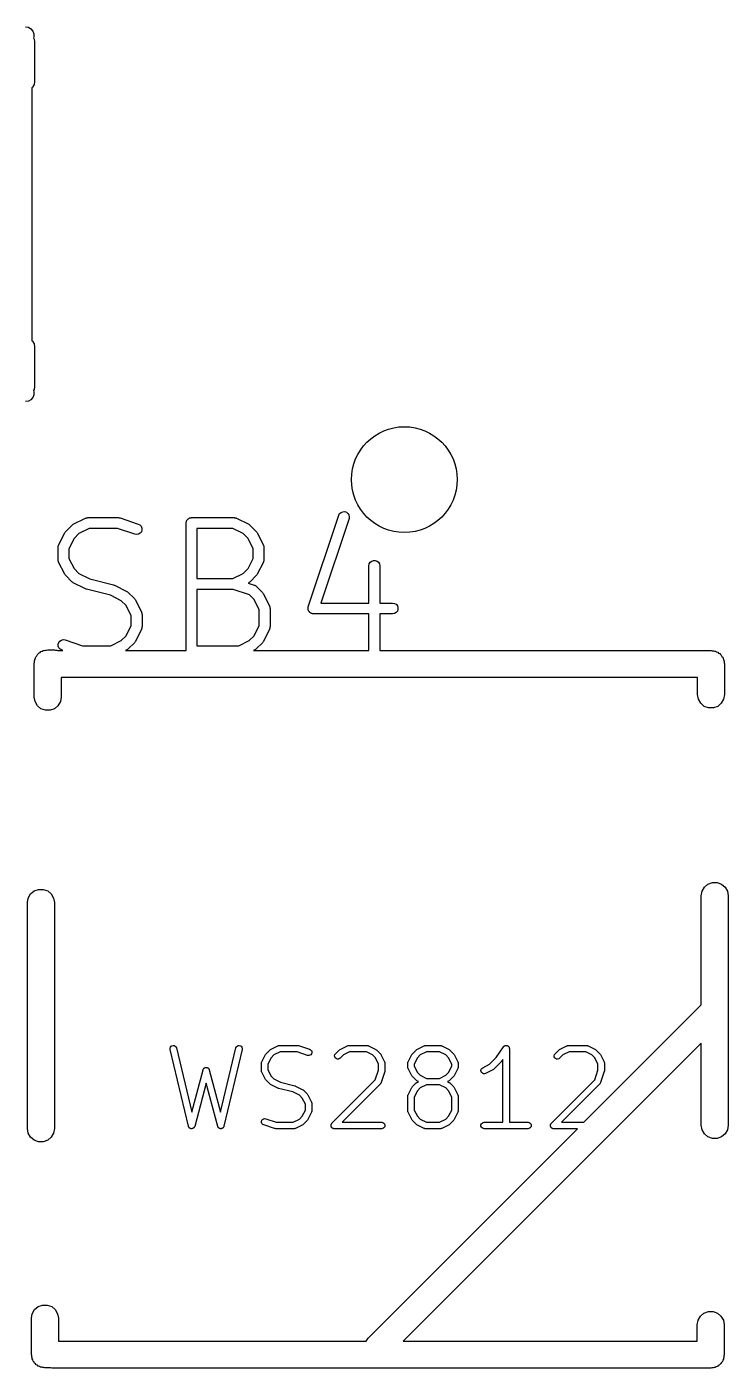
# Model space of a CAD drawing. Extents: x 0 to 102, y -163 to 0.
# Drawn here: x 93.65 to 98.94, y -41.69 to -31.59 of the extents above; entities that cross this region are included whole.
import ezdxf

# ---------------------------------------------------------------- set-up
doc = ezdxf.new("R2010")
doc.units = 0
doc.header["$MEASUREMENT"] = 0
doc.layers.add('BLACK', color=7, linetype='CONTINUOUS')

msp = doc.modelspace()

# ---------------------------------------------------------------- linework, layer by layer
at = {"layer": 'Black'}
for p, q in [((93.6438, -31.5878), (93.6655, -31.5916)), ((93.6655, -31.5916), (93.6846, -31.6026)), ((93.6846, -31.6026), (93.6988, -31.6195)), ((93.6988, -31.6195), (93.7063, -31.6402)), ((93.7063, -31.6623), (93.7031, -31.671)), ((93.7031, -31.671), (93.7085, -31.6803)), ((93.7063, -31.6402), (93.7063, -31.6623)), ((93.7085, -31.6803), (93.7123, -31.7021)), ((93.7123, -31.7021), (93.7123, -32.0018)), ((93.7085, -32.0235), (93.6975, -32.0426)), ((93.7123, -32.0018), (93.7085, -32.0235)), ((93.6975, -32.0426), (93.692, -32.0472)), ((93.692, -32.0472), (93.692, -33.9528)), ((93.692, -33.9528), (93.6975, -33.9574)), ((93.6975, -33.9574), (93.7085, -33.9765)), ((93.7085, -33.9765), (93.7123, -33.9982)), ((93.7123, -33.9982), (93.7123, -34.2979)), ((93.7063, -34.3598), (93.6988, -34.3805)), ((93.7085, -34.3197), (93.7031, -34.329)), ((93.7031, -34.329), (93.7063, -34.3377)), ((93.7063, -34.3377), (93.7063, -34.3598)), ((93.7123, -34.2979), (93.7085, -34.3197)), ((93.6655, -34.4084), (93.6438, -34.4122)), ((93.6846, -34.3974), (93.6655, -34.4084)), ((93.6988, -34.3805), (93.6846, -34.3974)), ((95.7758, -35.9575), (96.0056, -35.268)), ((96.0056, -35.268), (96.0123, -35.2556)), ((96.0123, -35.2556), (96.0229, -35.2462)), ((96.0229, -35.2462), (96.036, -35.2411)), ((96.036, -35.2411), (96.0501, -35.2407)), ((96.0501, -35.2407), (96.0635, -35.2451)), ((96.0635, -35.2451), (96.0746, -35.2539)), ((96.0746, -35.2539), (96.082, -35.2659)), ((96.082, -35.2659), (96.0848, -35.2798)), ((93.9472, -35.39), (93.9931, -35.3441)), ((93.9931, -35.3441), (93.9984, -35.3403)), ((93.9984, -35.3403), (94.0037, -35.3364)), ((94.0037, -35.3364), (94.0956, -35.2905)), ((94.1234, -35.3675), (94.0459, -35.4062)), ((94.0956, -35.2905), (94.0978, -35.2898)), ((94.0978, -35.2898), (94.0999, -35.2886)), ((94.0999, -35.2886), (94.1046, -35.2878)), ((94.1046, -35.2878), (94.1091, -35.2865)), ((94.1091, -35.2865), (94.1115, -35.2866)), ((94.1115, -35.2866), (94.1138, -35.2862)), ((94.1138, -35.2862), (94.3436, -35.2862)), ((94.337, -35.3675), (94.1234, -35.3675)), ((94.4686, -35.4114), (94.337, -35.3675)), ((94.3436, -35.2862), (94.35, -35.2873)), ((94.35, -35.2873), (94.3564, -35.2883)), ((94.3564, -35.2883), (94.4943, -35.3342)), ((94.4943, -35.3342), (94.5067, -35.341)), ((94.5067, -35.341), (94.5161, -35.3515)), ((94.5161, -35.3515), (94.5213, -35.3647)), ((94.5213, -35.3647), (94.5217, -35.3788)), ((94.8545, -35.3268), (94.8551, -35.3233)), ((94.8545, -36.2873), (94.8545, -35.3268)), ((94.8551, -35.3198), (94.8563, -35.3164)), ((94.8551, -35.3233), (94.8551, -35.3198)), ((94.8563, -35.3164), (94.8569, -35.3129)), ((94.8569, -35.3129), (94.8587, -35.3099)), ((94.8587, -35.3099), (94.8599, -35.3065)), ((94.8599, -35.3065), (94.8622, -35.3038)), ((94.8622, -35.3038), (94.864, -35.3007)), ((94.864, -35.3007), (94.8667, -35.2984)), ((94.8667, -35.2984), (94.869, -35.2957)), ((94.869, -35.2957), (94.8721, -35.2939)), ((94.8721, -35.2939), (94.8748, -35.2916)), ((94.8748, -35.2916), (94.8782, -35.2904)), ((94.8782, -35.2904), (94.8812, -35.2886)), ((94.8812, -35.2886), (94.8847, -35.288)), ((94.8847, -35.288), (94.8881, -35.2868)), ((94.8881, -35.2868), (94.8916, -35.2868)), ((94.8916, -35.2868), (94.8951, -35.2862)), ((94.8951, -35.2862), (95.2169, -35.2862)), ((94.9358, -35.3675), (94.9358, -35.7458)), ((95.2073, -35.3675), (94.9358, -35.3675)), ((95.2847, -35.4062), (95.2073, -35.3675)), ((95.2169, -35.2862), (95.2192, -35.2866)), ((95.2192, -35.2866), (95.2215, -35.2865)), ((95.2215, -35.2865), (95.2261, -35.2878)), ((95.2261, -35.2878), (95.2308, -35.2886)), ((95.2308, -35.2886), (95.2328, -35.2898)), ((95.2328, -35.2898), (95.235, -35.2905)), ((95.235, -35.2905), (95.327, -35.3364)), ((95.327, -35.3364), (95.3322, -35.3403)), ((95.3322, -35.3403), (95.3375, -35.3441)), ((95.3375, -35.3441), (95.3835, -35.39)), ((96.0827, -35.2937), (95.8708, -35.9297)), ((96.0848, -35.2798), (96.0827, -35.2937)), ((93.8936, -35.4925), (93.9395, -35.4006)), ((93.9395, -35.4006), (93.9434, -35.3954)), ((93.9434, -35.3954), (93.9472, -35.39)), ((94.0093, -35.4428), (93.9706, -35.5203)), ((94.0459, -35.4062), (94.0093, -35.4428)), ((94.4826, -35.4134), (94.4686, -35.4114)), ((94.4964, -35.4106), (94.4826, -35.4134)), ((94.5084, -35.4032), (94.4964, -35.4106)), ((94.5172, -35.3922), (94.5084, -35.4032)), ((94.5217, -35.3788), (94.5172, -35.3922)), ((95.3214, -35.4428), (95.2847, -35.4062)), ((95.3601, -35.5203), (95.3214, -35.4428)), ((95.3835, -35.39), (95.3872, -35.3954)), ((95.3872, -35.3954), (95.3911, -35.4006)), ((95.3911, -35.4006), (95.4371, -35.4925)), ((93.8893, -35.5107), (93.8897, -35.5084)), ((93.8893, -35.6026), (93.8893, -35.5107)), ((93.8896, -35.506), (93.8909, -35.5015)), ((93.8897, -35.5084), (93.8896, -35.506)), ((93.8909, -35.5015), (93.8917, -35.4968)), ((93.8917, -35.4968), (93.8929, -35.4948)), ((93.8929, -35.4948), (93.8936, -35.4925)), ((93.9706, -35.5203), (93.9706, -35.593)), ((95.3601, -35.593), (95.3601, -35.5203)), ((95.4371, -35.4925), (95.4377, -35.4948)), ((95.4377, -35.4948), (95.4389, -35.4968)), ((95.4389, -35.4968), (95.4397, -35.5015)), ((95.4397, -35.5015), (95.4411, -35.506)), ((95.4411, -35.506), (95.4409, -35.5084)), ((95.4409, -35.5084), (95.4414, -35.5107)), ((95.4414, -35.5107), (95.4414, -35.6026)), ((93.8897, -35.6049), (93.8893, -35.6026)), ((93.8896, -35.6073), (93.8897, -35.6049)), ((93.8909, -35.6118), (93.8896, -35.6073)), ((93.8917, -35.6165), (93.8909, -35.6118)), ((93.8929, -35.6185), (93.8917, -35.6165)), ((93.8936, -35.6208), (93.8929, -35.6185)), ((93.9395, -35.7127), (93.8936, -35.6208)), ((93.9706, -35.593), (94.0093, -35.6705)), ((94.0093, -35.6705), (94.0459, -35.7071)), ((95.2847, -35.7071), (95.3214, -35.6705)), ((95.3214, -35.6705), (95.3601, -35.593)), ((95.4371, -35.6208), (95.3911, -35.7127)), ((95.4377, -35.6185), (95.4371, -35.6208)), ((95.4389, -35.6165), (95.4377, -35.6185)), ((95.4397, -35.6118), (95.4389, -35.6165)), ((95.4411, -35.6073), (95.4397, -35.6118)), ((95.4414, -35.6026), (95.4409, -35.6049)), ((95.4409, -35.6049), (95.4411, -35.6073)), ((96.2334, -35.6486), (96.2358, -35.6347)), ((96.2334, -35.9297), (96.2334, -35.6486)), ((96.2358, -35.6347), (96.2429, -35.6224)), ((96.2429, -35.6224), (96.2537, -35.6134)), ((96.2537, -35.6134), (96.2669, -35.6085)), ((96.2669, -35.6085), (96.281, -35.6085)), ((96.281, -35.6085), (96.2943, -35.6134)), ((96.2943, -35.6134), (96.3051, -35.6224)), ((96.3051, -35.6224), (96.3122, -35.6347)), ((96.3122, -35.6347), (96.3146, -35.6486)), ((96.3146, -35.6486), (96.3146, -35.9297)), ((93.9434, -35.7179), (93.9395, -35.7127)), ((93.9472, -35.7233), (93.9434, -35.7179)), ((93.9931, -35.7692), (93.9472, -35.7233)), ((93.9984, -35.773), (93.9931, -35.7692)), ((94.0037, -35.7768), (93.9984, -35.773)), ((94.0956, -35.8228), (94.0037, -35.7768)), ((94.0459, -35.7071), (94.128, -35.7481)), ((94.128, -35.7481), (94.3075, -35.793)), ((94.9358, -35.7458), (95.2073, -35.7458)), ((95.2073, -35.7458), (95.2847, -35.7071)), ((95.327, -35.7768), (95.3228, -35.7789)), ((95.3228, -35.7789), (95.3676, -35.7939)), ((95.3322, -35.773), (95.327, -35.7768)), ((95.3375, -35.7692), (95.3322, -35.773)), ((95.3835, -35.7233), (95.3375, -35.7692)), ((95.3872, -35.7179), (95.3835, -35.7233)), ((95.3911, -35.7127), (95.3872, -35.7179)), ((94.0999, -35.8241), (94.0956, -35.8228)), ((94.1039, -35.8259), (94.0999, -35.8241)), ((94.2834, -35.8708), (94.1039, -35.8259)), ((94.3655, -35.9118), (94.2834, -35.8708)), ((94.3075, -35.793), (94.3115, -35.7948)), ((94.3115, -35.7948), (94.3158, -35.7961)), ((94.3158, -35.7961), (94.4077, -35.842)), ((94.4077, -35.842), (94.413, -35.8459)), ((94.413, -35.8459), (94.4183, -35.8496)), ((94.4183, -35.8496), (94.4643, -35.8956)), ((94.9358, -35.8271), (94.9358, -36.2514)), ((95.2103, -35.8271), (94.9358, -35.8271)), ((95.3328, -35.8679), (95.2103, -35.8271)), ((95.3673, -35.9025), (95.3328, -35.8679)), ((95.3676, -35.7939), (95.3697, -35.795)), ((95.3697, -35.795), (95.3719, -35.7956)), ((95.3719, -35.7956), (95.3758, -35.7983)), ((95.3758, -35.7983), (95.38, -35.8006)), ((95.38, -35.8006), (95.3816, -35.8023)), ((95.3816, -35.8023), (95.3835, -35.8037)), ((95.3835, -35.8037), (95.4295, -35.8496)), ((95.4295, -35.8496), (95.4332, -35.855)), ((95.4332, -35.855), (95.4371, -35.8602)), ((95.4371, -35.8602), (95.483, -35.9521)), ((94.4021, -35.9484), (94.3655, -35.9118)), ((94.4408, -36.0259), (94.4021, -35.9484)), ((94.4643, -35.8956), (94.468, -35.9009)), ((94.468, -35.9009), (94.4719, -35.9062)), ((94.4719, -35.9062), (94.5178, -35.9981)), ((95.406, -35.9799), (95.3673, -35.9025)), ((95.406, -36.0986), (95.406, -35.9799)), ((95.483, -35.9521), (95.4837, -35.9544)), ((95.4837, -35.9544), (95.4849, -35.9564)), ((95.4849, -35.9564), (95.4857, -35.9611)), ((95.4857, -35.9611), (95.487, -35.9657)), ((95.487, -35.9657), (95.4869, -35.968)), ((95.4869, -35.968), (95.4873, -35.9703)), ((95.4873, -35.9703), (95.4873, -36.1082)), ((95.7737, -35.9714), (95.7743, -35.9674)), ((95.7743, -35.9744), (95.7737, -35.9714)), ((95.7743, -35.9632), (95.7754, -35.9604)), ((95.7743, -35.9674), (95.7743, -35.9632)), ((95.7743, -35.9774), (95.7743, -35.9744)), ((95.7758, -35.9812), (95.7743, -35.9774)), ((95.7754, -35.9604), (95.7758, -35.9575)), ((95.7766, -35.9852), (95.7758, -35.9812)), ((95.8708, -35.9297), (96.2334, -35.9297)), ((96.3146, -35.9297), (96.4119, -35.9297)), ((96.4119, -35.9297), (96.4258, -35.9321)), ((96.4258, -35.9321), (96.438, -35.9392)), ((96.438, -35.9392), (96.4471, -35.95)), ((96.4471, -35.95), (96.4519, -35.9632)), ((96.4519, -35.9774), (96.4471, -35.9906)), ((96.4519, -35.9632), (96.4519, -35.9774)), ((94.4408, -36.0986), (94.4408, -36.0259)), ((94.5178, -35.9981), (94.5185, -36.0003)), ((94.5185, -36.0003), (94.5197, -36.0024)), ((94.5197, -36.0024), (94.5205, -36.0071)), ((94.5205, -36.0071), (94.5219, -36.0116)), ((94.5219, -36.0116), (94.5217, -36.014)), ((94.5217, -36.014), (94.5221, -36.0163)), ((94.5221, -36.0163), (94.5221, -36.1082)), ((95.7781, -35.9878), (95.7766, -35.9852)), ((95.7792, -35.9906), (95.7781, -35.9878)), ((95.7818, -35.9938), (95.7792, -35.9906)), ((95.784, -35.9973), (95.7818, -35.9938)), ((95.7863, -35.9991), (95.784, -35.9973)), ((95.7882, -36.0014), (95.7863, -35.9991)), ((95.7918, -36.0035), (95.7882, -36.0014)), ((95.795, -36.006), (95.7918, -36.0035)), ((95.7979, -36.007), (95.795, -36.006)), ((95.8005, -36.0085), (95.7979, -36.007)), ((95.8045, -36.0092), (95.8005, -36.0085)), ((95.8084, -36.0105), (95.8045, -36.0092)), ((95.8114, -36.0104), (95.8084, -36.0105)), ((95.8144, -36.0109), (95.8114, -36.0104)), ((96.2334, -36.0109), (95.8144, -36.0109)), ((96.2334, -36.2873), (96.2334, -36.0109)), ((96.4119, -36.0109), (96.3146, -36.0109)), ((96.3146, -36.0109), (96.3146, -36.2873)), ((96.4258, -36.0085), (96.4119, -36.0109)), ((96.438, -36.0014), (96.4258, -36.0085)), ((96.4471, -35.9906), (96.438, -36.0014)), ((94.3655, -36.2127), (94.4021, -36.176)), ((94.4021, -36.176), (94.4408, -36.0986)), ((94.5178, -36.1264), (94.4719, -36.2183)), ((94.5185, -36.1241), (94.5178, -36.1264)), ((94.5197, -36.1221), (94.5185, -36.1241)), ((94.5205, -36.1174), (94.5197, -36.1221)), ((94.5219, -36.1128), (94.5205, -36.1174)), ((94.5221, -36.1082), (94.5217, -36.1105)), ((94.5217, -36.1105), (94.5219, -36.1128)), ((95.3307, -36.2127), (95.3673, -36.176)), ((95.3673, -36.176), (95.406, -36.0986)), ((95.483, -36.1264), (95.4371, -36.2183)), ((95.4837, -36.1241), (95.483, -36.1264)), ((95.4849, -36.1221), (95.4837, -36.1241)), ((95.4857, -36.1174), (95.4849, -36.1221)), ((95.487, -36.1128), (95.4857, -36.1174)), ((95.4873, -36.1082), (95.4869, -36.1105)), ((95.4869, -36.1105), (95.487, -36.1128)), ((93.7848, -36.2868), (93.7932, -36.2837)), ((93.7932, -36.2837), (93.802, -36.2837)), ((93.802, -36.2837), (93.8108, -36.2822)), ((93.8108, -36.2822), (93.8616, -36.2822)), ((93.8616, -36.2822), (93.8704, -36.2837)), ((93.8704, -36.2837), (93.8792, -36.2837)), ((93.8792, -36.2837), (93.8876, -36.2868)), ((93.8897, -36.2401), (93.8942, -36.2267)), ((93.8901, -36.2542), (93.8897, -36.2401)), ((93.8953, -36.2674), (93.8901, -36.2542)), ((93.8942, -36.2267), (93.903, -36.2157)), ((93.9047, -36.2779), (93.8953, -36.2674)), ((93.903, -36.2157), (93.915, -36.2083)), ((93.9171, -36.2846), (93.9047, -36.2779)), ((93.915, -36.2083), (93.9288, -36.2055)), ((93.9288, -36.2055), (93.9428, -36.2075)), ((93.9428, -36.2075), (94.0744, -36.2514)), ((94.0744, -36.2514), (94.288, -36.2514)), ((94.288, -36.2514), (94.3655, -36.2127)), ((94.4077, -36.2824), (94.398, -36.2873)), ((94.413, -36.2785), (94.4077, -36.2824)), ((94.4183, -36.2748), (94.413, -36.2785)), ((94.4643, -36.2289), (94.4183, -36.2748)), ((94.468, -36.2235), (94.4643, -36.2289)), ((94.4719, -36.2183), (94.468, -36.2235)), ((94.9358, -36.2514), (95.2532, -36.2514)), ((95.2532, -36.2514), (95.3307, -36.2127)), ((95.3729, -36.2824), (95.3632, -36.2873)), ((95.3782, -36.2785), (95.3729, -36.2824)), ((95.3835, -36.2748), (95.3782, -36.2785)), ((95.4295, -36.2289), (95.3835, -36.2748)), ((95.4332, -36.2235), (95.4295, -36.2289)), ((95.4371, -36.2183), (95.4332, -36.2235)), ((93.7092, -36.3838), (93.7107, -36.375)), ((93.7092, -36.6378), (93.7092, -36.3838)), ((93.7107, -36.3662), (93.7138, -36.3578)), ((93.7107, -36.375), (93.7107, -36.3662)), ((93.7138, -36.3578), (93.7153, -36.349)), ((93.7153, -36.349), (93.7198, -36.3413)), ((93.7198, -36.3413), (93.7228, -36.333)), ((93.7228, -36.333), (93.7285, -36.3262)), ((93.7285, -36.3262), (93.733, -36.3185)), ((93.733, -36.3185), (93.7398, -36.3128)), ((93.7398, -36.3128), (93.7455, -36.306)), ((93.7455, -36.306), (93.7532, -36.3015)), ((93.7532, -36.3015), (93.76, -36.2958)), ((93.76, -36.2958), (93.7684, -36.2928)), ((93.7684, -36.2928), (93.7761, -36.2883)), ((93.7761, -36.2883), (93.7848, -36.2868)), ((93.8876, -36.2868), (93.8904, -36.2873)), ((93.8904, -36.2873), (93.925, -36.2873)), ((93.925, -36.2873), (93.9171, -36.2846)), ((94.398, -36.2873), (94.8545, -36.2873)), ((95.3632, -36.2873), (96.2334, -36.2873)), ((96.3146, -36.2873), (98.8121, -36.2873)), ((98.8121, -36.2873), (98.8208, -36.2888)), ((98.8208, -36.2888), (98.8297, -36.2888)), ((98.8297, -36.2888), (98.8381, -36.2919)), ((98.8381, -36.2919), (98.8468, -36.2934)), ((98.8468, -36.2934), (98.8545, -36.2978)), ((98.8545, -36.2978), (98.8629, -36.3009)), ((98.8629, -36.3009), (98.8697, -36.3066)), ((98.8697, -36.3066), (98.8774, -36.311)), ((98.8774, -36.311), (98.8831, -36.3179)), ((98.8831, -36.3179), (98.8899, -36.3236)), ((98.8899, -36.3236), (98.8943, -36.3313)), ((98.8943, -36.3313), (98.9, -36.3381)), ((98.9, -36.3381), (98.9031, -36.3464)), ((98.9031, -36.3464), (98.9075, -36.3541)), ((98.9075, -36.3541), (98.9091, -36.3629)), ((98.9091, -36.3629), (98.9121, -36.3712)), ((98.9121, -36.3712), (98.9121, -36.3801)), ((98.9121, -36.3801), (98.9137, -36.3889)), ((98.9137, -36.3889), (98.9137, -36.62)), ((98.7105, -36.4905), (93.9124, -36.4905)), ((93.9124, -36.4905), (93.9124, -36.6378)), ((98.7105, -36.62), (98.7105, -36.4905)), ((93.7153, -36.6725), (93.7092, -36.6378)), ((93.733, -36.7031), (93.7153, -36.6725)), ((93.9063, -36.6725), (93.8886, -36.7031)), ((93.9124, -36.6378), (93.9063, -36.6725)), ((98.7166, -36.6548), (98.7105, -36.62)), ((98.7342, -36.6853), (98.7166, -36.6548)), ((98.7613, -36.708), (98.7342, -36.6853)), ((98.8899, -36.6853), (98.8629, -36.708)), ((98.9075, -36.6548), (98.8899, -36.6853)), ((98.9137, -36.62), (98.9075, -36.6548)), ((93.76, -36.7258), (93.733, -36.7031)), ((93.7932, -36.7379), (93.76, -36.7258)), ((93.8284, -36.7379), (93.7932, -36.7379)), ((93.8616, -36.7258), (93.8284, -36.7379)), ((93.8886, -36.7031), (93.8616, -36.7258)), ((98.7944, -36.7201), (98.7613, -36.708)), ((98.8297, -36.7201), (98.7944, -36.7201)), ((98.8629, -36.708), (98.8297, -36.7201)), ((93.6822, -38.1219), (93.7092, -38.0992)), ((93.7092, -38.0992), (93.7424, -38.0871)), ((93.7424, -38.0871), (93.7776, -38.0871)), ((93.7776, -38.0871), (93.8108, -38.0992)), ((93.8108, -38.0992), (93.8378, -38.1219)), ((98.7384, -38.1364), (98.7445, -38.1017)), ((98.7445, -38.1017), (98.7622, -38.0711)), ((98.7622, -38.0711), (98.7892, -38.0484)), ((98.7892, -38.0484), (98.8224, -38.0363)), ((98.8224, -38.0363), (98.8576, -38.0363)), ((98.8576, -38.0363), (98.8908, -38.0484)), ((98.8908, -38.0484), (98.9178, -38.0711)), ((98.9178, -38.0711), (98.9355, -38.1017)), ((98.9355, -38.1017), (98.9416, -38.1364)), ((93.6584, -38.1872), (93.6645, -38.1525)), ((93.6584, -39.889), (93.6584, -38.1872)), ((93.6645, -38.1525), (93.6822, -38.1219)), ((93.8378, -38.1219), (93.8555, -38.1525)), ((93.8555, -38.1525), (93.8616, -38.1872)), ((93.8616, -38.1872), (93.8616, -39.889)), ((98.7384, -38.9579), (98.7384, -38.1364)), ((98.9416, -38.1364), (98.9416, -39)), ((97.8543, -39.842), (98.7384, -38.9579)), ((98.9416, -39), (98.9416, -39.8636)), ((94.7335, -39.2845), (94.7359, -39.2764)), ((94.734, -39.293), (94.7335, -39.2845)), ((94.8719, -39.8721), (94.734, -39.293)), ((94.7359, -39.2764), (94.741, -39.2696)), ((94.741, -39.2696), (94.748, -39.2649)), ((94.748, -39.2649), (94.7563, -39.263)), ((94.7563, -39.263), (94.7647, -39.2639)), ((94.7647, -39.2639), (94.7723, -39.2677)), ((94.7723, -39.2677), (94.7781, -39.2739)), ((94.7781, -39.2739), (94.7815, -39.2817)), ((94.7815, -39.2817), (94.897, -39.7668)), ((95.1149, -39.7668), (95.2304, -39.2817)), ((95.2778, -39.293), (95.14, -39.8721)), ((95.2304, -39.2817), (95.2338, -39.2739)), ((95.2338, -39.2739), (95.2396, -39.2677)), ((95.2396, -39.2677), (95.2472, -39.2639)), ((95.2472, -39.2639), (95.2556, -39.263)), ((95.2556, -39.263), (95.2638, -39.2649)), ((95.2638, -39.2649), (95.2709, -39.2696)), ((95.2709, -39.2696), (95.2759, -39.2764)), ((95.2759, -39.2764), (95.2783, -39.2845)), ((95.2783, -39.2845), (95.2778, -39.293)), ((95.4575, -39.3252), (95.4851, -39.2976)), ((95.4851, -39.2976), (95.4883, -39.2954)), ((95.4883, -39.2954), (95.4914, -39.2931)), ((95.4914, -39.2931), (95.5466, -39.2655)), ((95.5632, -39.3117), (95.5168, -39.3349)), ((95.5466, -39.2655), (95.5479, -39.2651)), ((95.5479, -39.2651), (95.5491, -39.2644)), ((95.5491, -39.2644), (95.5519, -39.2639)), ((95.5519, -39.2639), (95.5547, -39.2631)), ((95.5547, -39.2631), (95.5561, -39.2632)), ((95.5561, -39.2632), (95.5575, -39.2629)), ((95.5575, -39.2629), (95.6954, -39.2629)), ((95.6914, -39.3117), (95.5632, -39.3117)), ((95.7704, -39.338), (95.6914, -39.3117)), ((95.6954, -39.2629), (95.6992, -39.2636)), ((95.6992, -39.2636), (95.7031, -39.2642)), ((95.7031, -39.2642), (95.7858, -39.2917)), ((95.7858, -39.2917), (95.7932, -39.2958)), ((95.7932, -39.2958), (95.7989, -39.3021)), ((95.7989, -39.3021), (95.802, -39.31)), ((95.802, -39.31), (95.8022, -39.3185)), ((95.9815, -39.3252), (96.009, -39.2976)), ((96.009, -39.2976), (96.0122, -39.2954)), ((96.0122, -39.2954), (96.0154, -39.2931)), ((96.0154, -39.2931), (96.0705, -39.2655)), ((96.0872, -39.3117), (96.0407, -39.3349)), ((96.0705, -39.2655), (96.0719, -39.2651)), ((96.0719, -39.2651), (96.0731, -39.2644)), ((96.0731, -39.2644), (96.0759, -39.2639)), ((96.0759, -39.2639), (96.0786, -39.2631)), ((96.0786, -39.2631), (96.08, -39.2632)), ((96.08, -39.2632), (96.0814, -39.2629)), ((96.0814, -39.2629), (96.2193, -39.2629)), ((96.2136, -39.3117), (96.0872, -39.3117)), ((96.26, -39.3349), (96.2136, -39.3117)), ((96.2193, -39.2629), (96.2207, -39.2632)), ((96.2207, -39.2632), (96.2221, -39.2631)), ((96.2221, -39.2631), (96.2248, -39.2639)), ((96.2248, -39.2639), (96.2277, -39.2644)), ((96.2277, -39.2644), (96.2289, -39.2651)), ((96.2289, -39.2651), (96.2302, -39.2655)), ((96.2302, -39.2655), (96.2854, -39.2931)), ((96.2854, -39.2931), (96.2885, -39.2954)), ((96.2885, -39.2954), (96.2917, -39.2976)), ((96.2917, -39.2976), (96.3193, -39.3252)), ((98.7384, -39.2453), (96.4919, -41.4917)), ((96.5606, -39.3252), (96.5882, -39.2976)), ((96.5882, -39.2976), (96.5913, -39.2954)), ((96.5913, -39.2954), (96.5945, -39.2931)), ((96.5945, -39.2931), (96.6496, -39.2655)), ((96.6663, -39.3117), (96.6198, -39.3349)), ((96.6496, -39.2655), (96.651, -39.2651)), ((96.651, -39.2651), (96.6522, -39.2644)), ((96.6522, -39.2644), (96.655, -39.2639)), ((96.655, -39.2639), (96.6578, -39.2631)), ((96.6578, -39.2631), (96.6592, -39.2632)), ((96.6592, -39.2632), (96.6606, -39.2629)), ((96.6606, -39.2629), (96.7709, -39.2629)), ((96.7651, -39.3117), (96.6663, -39.3117)), ((96.8116, -39.3349), (96.7651, -39.3117)), ((96.7709, -39.2629), (96.7722, -39.2632)), ((96.7722, -39.2632), (96.7736, -39.2631)), ((96.7736, -39.2631), (96.7764, -39.2639)), ((96.7764, -39.2639), (96.7792, -39.2644)), ((96.7792, -39.2644), (96.7804, -39.2651)), ((96.7804, -39.2651), (96.7818, -39.2655)), ((96.7818, -39.2655), (96.8369, -39.2931)), ((96.8369, -39.2931), (96.8401, -39.2954)), ((96.8401, -39.2954), (96.8433, -39.2976)), ((96.8433, -39.2976), (96.8708, -39.3252)), ((97.1931, -39.3545), (97.247, -39.2738)), ((97.247, -39.2738), (97.2479, -39.2728)), ((97.2479, -39.2728), (97.2486, -39.2716)), ((97.2486, -39.2716), (97.2508, -39.2698)), ((97.2508, -39.2698), (97.2528, -39.2677)), ((97.2528, -39.2677), (97.254, -39.2671)), ((97.254, -39.2671), (97.2551, -39.2662)), ((97.2551, -39.2662), (97.2578, -39.2652)), ((97.2578, -39.2652), (97.2604, -39.2639)), ((97.2604, -39.2639), (97.2617, -39.2638)), ((97.2617, -39.2638), (97.263, -39.2633)), ((97.263, -39.2633), (97.2659, -39.2633)), ((97.2659, -39.2633), (97.2688, -39.263)), ((97.2688, -39.263), (97.2701, -39.2633)), ((97.2701, -39.2633), (97.2715, -39.2633)), ((97.2715, -39.2633), (97.2742, -39.2643)), ((97.2742, -39.2643), (97.277, -39.265)), ((97.277, -39.265), (97.2782, -39.2657)), ((97.2782, -39.2657), (97.2794, -39.2662)), ((97.2794, -39.2662), (97.2817, -39.2681)), ((97.2817, -39.2681), (97.2841, -39.2697)), ((97.2841, -39.2697), (97.2849, -39.2708)), ((97.2849, -39.2708), (97.2859, -39.2716)), ((97.2859, -39.2716), (97.2874, -39.2742)), ((97.2874, -39.2742), (97.2891, -39.2765)), ((97.2891, -39.2765), (97.2895, -39.2778)), ((97.2895, -39.2778), (97.2902, -39.279)), ((97.2902, -39.279), (97.2907, -39.2818)), ((97.2907, -39.2818), (97.2915, -39.2846)), ((97.2915, -39.2846), (97.2914, -39.286)), ((97.2914, -39.286), (97.2916, -39.2873)), ((97.2916, -39.2873), (97.2916, -39.842)), ((97.6361, -39.3252), (97.6637, -39.2976)), ((97.6637, -39.2976), (97.6669, -39.2954)), ((97.6669, -39.2954), (97.67, -39.2931)), ((97.67, -39.2931), (97.7252, -39.2655)), ((97.7418, -39.3117), (97.6954, -39.3349)), ((97.7252, -39.2655), (97.7265, -39.2651)), ((97.7265, -39.2651), (97.7277, -39.2644)), ((97.7277, -39.2644), (97.7305, -39.2639)), ((97.7305, -39.2639), (97.7333, -39.2631)), ((97.7333, -39.2631), (97.7347, -39.2632)), ((97.7347, -39.2632), (97.7361, -39.2629)), ((97.7361, -39.2629), (97.8739, -39.2629)), ((97.8682, -39.3117), (97.7418, -39.3117)), ((97.9147, -39.3349), (97.8682, -39.3117)), ((97.8739, -39.2629), (97.8753, -39.2632)), ((97.8753, -39.2632), (97.8767, -39.2631)), ((97.8767, -39.2631), (97.8795, -39.2639)), ((97.8795, -39.2639), (97.8823, -39.2644)), ((97.8823, -39.2644), (97.8835, -39.2651)), ((97.8835, -39.2651), (97.8849, -39.2655)), ((97.8849, -39.2655), (97.94, -39.2931)), ((97.94, -39.2931), (97.9431, -39.2954)), ((97.9431, -39.2954), (97.9463, -39.2976)), ((97.9463, -39.2976), (97.9739, -39.3252)), ((98.7384, -39.8636), (98.7384, -39.2453)), ((95.4228, -39.3976), (95.423, -39.3962)), ((95.4228, -39.4528), (95.4228, -39.3976)), ((95.4229, -39.3948), (95.4238, -39.3921)), ((95.423, -39.3962), (95.4229, -39.3948)), ((95.4238, -39.3921), (95.4242, -39.3893)), ((95.4242, -39.3893), (95.4249, -39.3881)), ((95.4249, -39.3881), (95.4253, -39.3867)), ((95.4253, -39.3867), (95.4529, -39.3316)), ((95.4529, -39.3316), (95.4553, -39.3284)), ((95.4553, -39.3284), (95.4575, -39.3252)), ((95.4948, -39.3569), (95.4715, -39.4034)), ((95.4715, -39.4034), (95.4715, -39.447)), ((95.5168, -39.3349), (95.4948, -39.3569)), ((95.7788, -39.3393), (95.7704, -39.338)), ((95.787, -39.3376), (95.7788, -39.3393)), ((95.7943, -39.3331), (95.787, -39.3376)), ((95.7995, -39.3265), (95.7943, -39.3331)), ((95.8022, -39.3185), (95.7995, -39.3265)), ((95.9744, -39.3403), (95.9766, -39.3322)), ((95.9751, -39.3488), (95.9744, -39.3403)), ((95.9787, -39.3564), (95.9751, -39.3488)), ((95.9766, -39.3322), (95.9815, -39.3252)), ((95.9847, -39.3624), (95.9787, -39.3564)), ((95.9924, -39.366), (95.9847, -39.3624)), ((96.0008, -39.3667), (95.9924, -39.366)), ((96.009, -39.3646), (96.0008, -39.3667)), ((96.0159, -39.3597), (96.009, -39.3646)), ((96.0407, -39.3349), (96.0159, -39.3597)), ((96.282, -39.3569), (96.26, -39.3349)), ((96.3052, -39.4034), (96.282, -39.3569)), ((96.3052, -39.4488), (96.3052, -39.4034)), ((96.3193, -39.3252), (96.3215, -39.3284)), ((96.3215, -39.3284), (96.3239, -39.3316)), ((96.3239, -39.3316), (96.3514, -39.3867)), ((96.3514, -39.3867), (96.3518, -39.3881)), ((96.3518, -39.3881), (96.3525, -39.3893)), ((96.3525, -39.3893), (96.353, -39.3921)), ((96.353, -39.3921), (96.3539, -39.3948)), ((96.3539, -39.3948), (96.3538, -39.3962)), ((96.3538, -39.3962), (96.354, -39.3976)), ((96.354, -39.3976), (96.354, -39.4528)), ((96.5259, -39.3976), (96.5261, -39.3962)), ((96.5259, -39.4252), (96.5259, -39.3976)), ((96.526, -39.3948), (96.5268, -39.3921)), ((96.5261, -39.3962), (96.526, -39.3948)), ((96.5268, -39.3921), (96.5273, -39.3893)), ((96.5273, -39.3893), (96.528, -39.3881)), ((96.528, -39.3881), (96.5284, -39.3867)), ((96.5284, -39.3867), (96.556, -39.3316)), ((96.556, -39.3316), (96.5583, -39.3284)), ((96.5583, -39.3284), (96.5606, -39.3252)), ((96.5979, -39.3569), (96.5746, -39.4034)), ((96.5746, -39.4034), (96.5746, -39.4194)), ((96.6198, -39.3349), (96.5979, -39.3569)), ((96.8336, -39.3569), (96.8116, -39.3349)), ((96.8568, -39.4034), (96.8336, -39.3569)), ((96.8568, -39.4194), (96.8568, -39.4034)), ((96.8708, -39.3252), (96.8731, -39.3284)), ((96.8731, -39.3284), (96.8754, -39.3316)), ((96.8754, -39.3316), (96.903, -39.3867)), ((96.903, -39.3867), (96.9034, -39.3881)), ((96.9034, -39.3881), (96.9041, -39.3893)), ((96.9041, -39.3893), (96.9046, -39.3921)), ((96.9046, -39.3921), (96.9054, -39.3948)), ((96.9054, -39.3948), (96.9053, -39.3962)), ((96.9053, -39.3962), (96.9056, -39.3976)), ((96.9056, -39.3976), (96.9056, -39.4252)), ((97.0909, -39.431), (97.1425, -39.4051)), ((97.1425, -39.4051), (97.1931, -39.3545)), ((97.2293, -39.3873), (97.1742, -39.4424)), ((97.2307, -39.3853), (97.2293, -39.3873)), ((97.2324, -39.3836), (97.2307, -39.3853)), ((97.2429, -39.3678), (97.2324, -39.3836)), ((97.2429, -39.842), (97.2429, -39.3678)), ((97.629, -39.3403), (97.6312, -39.3322)), ((97.6298, -39.3488), (97.629, -39.3403)), ((97.6334, -39.3564), (97.6298, -39.3488)), ((97.6312, -39.3322), (97.6361, -39.3252)), ((97.6393, -39.3624), (97.6334, -39.3564)), ((97.647, -39.366), (97.6393, -39.3624)), ((97.6555, -39.3667), (97.647, -39.366)), ((97.6636, -39.3646), (97.6555, -39.3667)), ((97.6706, -39.3597), (97.6636, -39.3646)), ((97.6954, -39.3349), (97.6706, -39.3597)), ((97.9366, -39.3569), (97.9147, -39.3349)), ((97.9599, -39.4034), (97.9366, -39.3569)), ((97.9599, -39.4488), (97.9599, -39.4034)), ((97.9739, -39.3252), (97.9762, -39.3284)), ((97.9762, -39.3284), (97.9785, -39.3316)), ((97.9785, -39.3316), (98.0061, -39.3867)), ((98.0061, -39.3867), (98.0065, -39.3881)), ((98.0065, -39.3881), (98.0072, -39.3893)), ((98.0072, -39.3893), (98.0077, -39.3921)), ((98.0077, -39.3921), (98.0085, -39.3948)), ((98.0085, -39.3948), (98.0084, -39.3962)), ((98.0084, -39.3962), (98.0086, -39.3976)), ((98.0086, -39.3976), (98.0086, -39.4528)), ((94.897, -39.7668), (94.9824, -39.4465)), ((94.9824, -39.4465), (94.9833, -39.4445)), ((94.9833, -39.4445), (94.9838, -39.4424)), ((94.9838, -39.4424), (94.985, -39.4407)), ((94.985, -39.4407), (94.9859, -39.4388)), ((94.9859, -39.4388), (94.9875, -39.4373)), ((94.9875, -39.4373), (94.9887, -39.4355)), ((94.9887, -39.4355), (94.9904, -39.4343)), ((94.9904, -39.4343), (94.9919, -39.4328)), ((94.9919, -39.4328), (94.9939, -39.4319)), ((94.9939, -39.4319), (94.9956, -39.4307)), ((94.9956, -39.4307), (94.9977, -39.4301)), ((94.9977, -39.4301), (94.9996, -39.4292)), ((94.9996, -39.4292), (95.0017, -39.429)), ((95.0017, -39.429), (95.0038, -39.4285)), ((95.0038, -39.4285), (95.0059, -39.4287)), ((95.0059, -39.4287), (95.008, -39.4285)), ((95.008, -39.4285), (95.0101, -39.429)), ((95.0101, -39.429), (95.0123, -39.4292)), ((95.0123, -39.4292), (95.0142, -39.4301)), ((95.0142, -39.4301), (95.0162, -39.4307)), ((95.0162, -39.4307), (95.018, -39.4319)), ((95.018, -39.4319), (95.0199, -39.4328)), ((95.0199, -39.4328), (95.0214, -39.4343)), ((95.0214, -39.4343), (95.0231, -39.4355)), ((95.0231, -39.4355), (95.0244, -39.4373)), ((95.0244, -39.4373), (95.0259, -39.4388)), ((95.0259, -39.4388), (95.0268, -39.4407)), ((95.0268, -39.4407), (95.028, -39.4424)), ((95.028, -39.4424), (95.0286, -39.4445)), ((95.0286, -39.4445), (95.0295, -39.4465)), ((95.0295, -39.4465), (95.1149, -39.7668)), ((95.423, -39.4541), (95.4228, -39.4528)), ((95.4229, -39.4556), (95.423, -39.4541)), ((95.4238, -39.4583), (95.4229, -39.4556)), ((95.4242, -39.4611), (95.4238, -39.4583)), ((95.4249, -39.4623), (95.4242, -39.4611)), ((95.4253, -39.4637), (95.4249, -39.4623)), ((95.4529, -39.5188), (95.4253, -39.4637)), ((95.4715, -39.447), (95.4948, -39.4935)), ((95.4948, -39.4935), (95.5168, -39.5155)), ((95.5168, -39.5155), (95.566, -39.5401)), ((96.2807, -39.5223), (96.3052, -39.4488)), ((96.3528, -39.4605), (96.3252, -39.5432)), ((96.3533, -39.4566), (96.3528, -39.4605)), ((96.354, -39.4528), (96.3533, -39.4566)), ((96.5261, -39.4266), (96.5259, -39.4252)), ((96.526, -39.428), (96.5261, -39.4266)), ((96.5268, -39.4307), (96.526, -39.428)), ((96.5273, -39.4335), (96.5268, -39.4307)), ((96.528, -39.4347), (96.5273, -39.4335)), ((96.5284, -39.4361), (96.528, -39.4347)), ((96.556, -39.4912), (96.5284, -39.4361)), ((96.5583, -39.4944), (96.556, -39.4912)), ((96.5606, -39.4976), (96.5583, -39.4944)), ((96.5882, -39.5252), (96.5606, -39.4976)), ((96.5746, -39.4194), (96.5979, -39.4659)), ((96.5979, -39.4659), (96.6198, -39.4879)), ((96.6198, -39.4879), (96.6663, -39.5111)), ((96.6663, -39.5111), (96.7651, -39.5111)), ((96.7651, -39.5111), (96.8116, -39.4879)), ((96.8116, -39.4879), (96.8336, -39.4659)), ((96.8336, -39.4659), (96.8568, -39.4194)), ((96.8708, -39.4976), (96.8433, -39.5252)), ((96.8731, -39.4944), (96.8708, -39.4976)), ((96.8754, -39.4912), (96.8731, -39.4944)), ((96.903, -39.4361), (96.8754, -39.4912)), ((96.9034, -39.4347), (96.903, -39.4361)), ((96.9041, -39.4335), (96.9034, -39.4347)), ((96.9046, -39.4307), (96.9041, -39.4335)), ((96.9054, -39.428), (96.9046, -39.4307)), ((96.9056, -39.4252), (96.9053, -39.4266)), ((96.9053, -39.4266), (96.9054, -39.428)), ((97.0774, -39.4513), (97.0794, -39.4431)), ((97.0784, -39.4597), (97.0774, -39.4513)), ((97.0822, -39.4673), (97.0784, -39.4597)), ((97.0794, -39.4431), (97.0841, -39.436)), ((97.0884, -39.4731), (97.0822, -39.4673)), ((97.0841, -39.436), (97.0909, -39.431)), ((97.0961, -39.4765), (97.0884, -39.4731)), ((97.1046, -39.477), (97.0961, -39.4765)), ((97.1127, -39.4746), (97.1046, -39.477)), ((97.1678, -39.447), (97.1127, -39.4746)), ((97.171, -39.4447), (97.1678, -39.447)), ((97.1742, -39.4424), (97.171, -39.4447)), ((97.9354, -39.5223), (97.9599, -39.4488)), ((98.0074, -39.4605), (97.9798, -39.5432)), ((98.008, -39.4566), (98.0074, -39.4605)), ((98.0086, -39.4528), (98.008, -39.4566)), ((95.0059, -39.5474), (94.9192, -39.8727)), ((95.0927, -39.8727), (95.0059, -39.5474)), ((95.4553, -39.522), (95.4529, -39.5188)), ((95.4575, -39.5252), (95.4553, -39.522)), ((95.4851, -39.5527), (95.4575, -39.5252)), ((95.4883, -39.555), (95.4851, -39.5527)), ((95.4914, -39.5573), (95.4883, -39.555)), ((95.5466, -39.5849), (95.4914, -39.5573)), ((95.5491, -39.5856), (95.5466, -39.5849)), ((95.5516, -39.5867), (95.5491, -39.5856)), ((95.6593, -39.6137), (95.5516, -39.5867)), ((95.566, -39.5401), (95.6737, -39.567)), ((95.7085, -39.6383), (95.6593, -39.6137)), ((95.6737, -39.567), (95.6761, -39.5681)), ((95.6761, -39.5681), (95.6787, -39.5688)), ((95.6787, -39.5688), (95.7338, -39.5964)), ((95.7338, -39.5964), (95.737, -39.5987)), ((95.737, -39.5987), (95.7402, -39.601)), ((95.7402, -39.601), (95.7677, -39.6286)), ((95.9539, -39.8492), (96.2807, -39.5223)), ((96.3193, -39.5527), (96.03, -39.842)), ((96.3201, -39.5516), (96.3193, -39.5527)), ((96.3212, -39.5507), (96.3201, -39.5516)), ((96.3225, -39.5481), (96.3212, -39.5507)), ((96.3241, -39.5458), (96.3225, -39.5481)), ((96.3245, -39.5444), (96.3241, -39.5458)), ((96.3252, -39.5432), (96.3245, -39.5444)), ((96.5284, -39.6349), (96.556, -39.5797)), ((96.556, -39.5797), (96.5583, -39.5766)), ((96.5583, -39.5766), (96.5606, -39.5734)), ((96.5606, -39.5734), (96.5882, -39.5458)), ((96.5979, -39.6051), (96.5746, -39.6516)), ((96.5913, -39.5274), (96.5882, -39.5252)), ((96.5882, -39.5458), (96.5913, -39.5436)), ((96.5945, -39.5297), (96.5913, -39.5274)), ((96.5913, -39.5436), (96.5945, -39.5413)), ((96.606, -39.5355), (96.5945, -39.5297)), ((96.5945, -39.5413), (96.606, -39.5355)), ((96.6198, -39.5831), (96.5979, -39.6051)), ((96.6663, -39.5599), (96.6198, -39.5831)), ((96.7651, -39.5599), (96.6663, -39.5599)), ((96.8116, -39.5831), (96.7651, -39.5599)), ((96.8336, -39.6051), (96.8116, -39.5831)), ((96.8369, -39.5297), (96.8254, -39.5355)), ((96.8254, -39.5355), (96.8369, -39.5413)), ((96.8568, -39.6516), (96.8336, -39.6051)), ((96.8401, -39.5274), (96.8369, -39.5297)), ((96.8369, -39.5413), (96.8401, -39.5436)), ((96.8433, -39.5252), (96.8401, -39.5274)), ((96.8401, -39.5436), (96.8433, -39.5458)), ((96.8433, -39.5458), (96.8708, -39.5734)), ((96.8708, -39.5734), (96.8731, -39.5766)), ((96.8731, -39.5766), (96.8754, -39.5797)), ((96.8754, -39.5797), (96.903, -39.6349)), ((97.6085, -39.8492), (97.9354, -39.5223)), ((97.9739, -39.5527), (97.6846, -39.842)), ((97.9747, -39.5516), (97.9739, -39.5527)), ((97.9758, -39.5507), (97.9747, -39.5516)), ((97.9771, -39.5481), (97.9758, -39.5507)), ((97.9788, -39.5458), (97.9771, -39.5481)), ((97.9791, -39.5444), (97.9788, -39.5458)), ((97.9798, -39.5432), (97.9791, -39.5444)), ((95.7305, -39.6602), (95.7085, -39.6383)), ((95.7537, -39.7067), (95.7305, -39.6602)), ((95.7537, -39.7504), (95.7537, -39.7067)), ((95.7677, -39.6286), (95.77, -39.6318)), ((95.77, -39.6318), (95.7723, -39.6349)), ((95.7723, -39.6349), (95.7999, -39.6901)), ((95.7999, -39.6901), (95.8003, -39.6914)), ((95.8003, -39.6914), (95.801, -39.6926)), ((95.801, -39.6926), (95.8015, -39.6954)), ((95.8015, -39.6954), (95.8023, -39.6982)), ((95.8023, -39.6982), (95.8022, -39.6996)), ((95.8022, -39.6996), (95.8025, -39.701)), ((95.8025, -39.701), (95.8025, -39.7561)), ((96.5259, -39.6458), (96.5261, -39.6444)), ((96.5259, -39.7561), (96.5259, -39.6458)), ((96.526, -39.643), (96.5268, -39.6403)), ((96.5261, -39.6444), (96.526, -39.643)), ((96.5268, -39.6403), (96.5273, -39.6375)), ((96.5273, -39.6375), (96.528, -39.6363)), ((96.528, -39.6363), (96.5284, -39.6349)), ((96.5746, -39.6516), (96.5746, -39.7504)), ((96.8568, -39.7504), (96.8568, -39.6516)), ((96.903, -39.6349), (96.9034, -39.6363)), ((96.9034, -39.6363), (96.9041, -39.6375)), ((96.9041, -39.6375), (96.9046, -39.6403)), ((96.9046, -39.6403), (96.9054, -39.643)), ((96.9054, -39.643), (96.9053, -39.6444)), ((96.9053, -39.6444), (96.9056, -39.6458)), ((96.9056, -39.6458), (96.9056, -39.7561)), ((95.4257, -39.8272), (95.431, -39.8206)), ((95.431, -39.8206), (95.4382, -39.8162)), ((95.4382, -39.8162), (95.4465, -39.8145)), ((95.4465, -39.8145), (95.4549, -39.8157)), ((95.4549, -39.8157), (95.5338, -39.842)), ((95.662, -39.842), (95.7085, -39.8188)), ((95.7085, -39.8188), (95.7305, -39.7968)), ((95.7305, -39.7968), (95.7537, -39.7504)), ((95.7999, -39.767), (95.7723, -39.8222)), ((95.8003, -39.7657), (95.7999, -39.767)), ((95.801, -39.7645), (95.8003, -39.7657)), ((95.8015, -39.7616), (95.801, -39.7645)), ((95.8023, -39.7589), (95.8015, -39.7616)), ((95.8025, -39.7561), (95.8022, -39.7575)), ((95.8022, -39.7575), (95.8023, -39.7589)), ((96.5261, -39.7575), (96.5259, -39.7561)), ((96.526, -39.7589), (96.5261, -39.7575)), ((96.5268, -39.7616), (96.526, -39.7589)), ((96.5273, -39.7645), (96.5268, -39.7616)), ((96.528, -39.7657), (96.5273, -39.7645)), ((96.5284, -39.767), (96.528, -39.7657)), ((96.556, -39.8222), (96.5284, -39.767)), ((96.5746, -39.7504), (96.5979, -39.7968)), ((96.5979, -39.7968), (96.6198, -39.8188)), ((96.6198, -39.8188), (96.6663, -39.842)), ((96.7651, -39.842), (96.8116, -39.8188)), ((96.8116, -39.8188), (96.8336, -39.7968)), ((96.8336, -39.7968), (96.8568, -39.7504)), ((96.903, -39.767), (96.8754, -39.8222)), ((96.9034, -39.7657), (96.903, -39.767)), ((96.9041, -39.7645), (96.9034, -39.7657)), ((96.9046, -39.7616), (96.9041, -39.7645)), ((96.9054, -39.7589), (96.9046, -39.7616)), ((96.9056, -39.7561), (96.9053, -39.7575)), ((96.9053, -39.7575), (96.9054, -39.7589)), ((93.6645, -39.9237), (93.6584, -39.889)), ((93.8616, -39.889), (93.8555, -39.9237)), ((94.8729, -39.8744), (94.8719, -39.8721)), ((94.8735, -39.8768), (94.8729, -39.8744)), ((94.8746, -39.8782), (94.8735, -39.8768)), ((94.8753, -39.8798), (94.8746, -39.8782)), ((94.877, -39.8817), (94.8753, -39.8798)), ((94.8784, -39.8837), (94.877, -39.8817)), ((94.8799, -39.8847), (94.8784, -39.8837)), ((94.8811, -39.886), (94.8799, -39.8847)), ((94.8833, -39.8871), (94.8811, -39.886)), ((94.8853, -39.8885), (94.8833, -39.8871)), ((94.8871, -39.889), (94.8853, -39.8885)), ((94.8886, -39.8898), (94.8871, -39.889)), ((94.8911, -39.8901), (94.8886, -39.8898)), ((94.8935, -39.8907), (94.8911, -39.8901)), ((94.8953, -39.8906), (94.8935, -39.8907)), ((94.8971, -39.8908), (94.8953, -39.8906)), ((94.8995, -39.8902), (94.8971, -39.8908)), ((94.902, -39.89), (94.8995, -39.8902)), ((94.9036, -39.8892), (94.902, -39.89)), ((94.9053, -39.8888), (94.9036, -39.8892)), ((94.9074, -39.8874), (94.9053, -39.8888)), ((94.9096, -39.8864), (94.9074, -39.8874)), ((94.9109, -39.8851), (94.9096, -39.8864)), ((94.9124, -39.8841), (94.9109, -39.8851)), ((94.9139, -39.8821), (94.9124, -39.8841)), ((94.9156, -39.8804), (94.9139, -39.8821)), ((94.9164, -39.8788), (94.9156, -39.8804)), ((94.9174, -39.8773), (94.9164, -39.8788)), ((94.9181, -39.875), (94.9174, -39.8773)), ((94.9192, -39.8727), (94.9181, -39.875)), ((95.0937, -39.875), (95.0927, -39.8727)), ((95.0944, -39.8773), (95.0937, -39.875)), ((95.0955, -39.8788), (95.0944, -39.8773)), ((95.0962, -39.8804), (95.0955, -39.8788)), ((95.098, -39.8821), (95.0962, -39.8804)), ((95.0995, -39.8841), (95.098, -39.8821)), ((95.101, -39.8851), (95.0995, -39.8841)), ((95.1022, -39.8864), (95.101, -39.8851)), ((95.1045, -39.8874), (95.1022, -39.8864)), ((95.1066, -39.8888), (95.1045, -39.8874)), ((95.1083, -39.8892), (95.1066, -39.8888)), ((95.1099, -39.89), (95.1083, -39.8892)), ((95.1124, -39.8902), (95.1099, -39.89)), ((95.1148, -39.8908), (95.1124, -39.8902)), ((95.1166, -39.8906), (95.1148, -39.8908)), ((95.1183, -39.8907), (95.1166, -39.8906)), ((95.1207, -39.8901), (95.1183, -39.8907)), ((95.1232, -39.8898), (95.1207, -39.8901)), ((95.1248, -39.889), (95.1232, -39.8898)), ((95.1265, -39.8885), (95.1248, -39.889)), ((95.1285, -39.8871), (95.1265, -39.8885)), ((95.1308, -39.886), (95.1285, -39.8871)), ((95.132, -39.8847), (95.1308, -39.886)), ((95.1335, -39.8837), (95.132, -39.8847)), ((95.1349, -39.8817), (95.1335, -39.8837)), ((95.1366, -39.8798), (95.1349, -39.8817)), ((95.1373, -39.8782), (95.1366, -39.8798)), ((95.1383, -39.8768), (95.1373, -39.8782)), ((95.139, -39.8744), (95.1383, -39.8768)), ((95.14, -39.8721), (95.139, -39.8744)), ((95.423, -39.8353), (95.4257, -39.8272)), ((95.4233, -39.8437), (95.423, -39.8353)), ((95.4264, -39.8516), (95.4233, -39.8437)), ((95.432, -39.8579), (95.4264, -39.8516)), ((95.4394, -39.862), (95.432, -39.8579)), ((95.5222, -39.8896), (95.4394, -39.862)), ((95.526, -39.8901), (95.5222, -39.8896)), ((95.5299, -39.8908), (95.526, -39.8901)), ((95.6678, -39.8908), (95.5299, -39.8908)), ((95.5338, -39.842), (95.662, -39.842)), ((95.6692, -39.8906), (95.6678, -39.8908)), ((95.6706, -39.8906), (95.6692, -39.8906)), ((95.6733, -39.8898), (95.6706, -39.8906)), ((95.6761, -39.8893), (95.6733, -39.8898)), ((95.6773, -39.8886), (95.6761, -39.8893)), ((95.6787, -39.8882), (95.6773, -39.8886)), ((95.7338, -39.8607), (95.6787, -39.8882)), ((95.737, -39.8583), (95.7338, -39.8607)), ((95.7402, -39.8561), (95.737, -39.8583)), ((95.7677, -39.8285), (95.7402, -39.8561)), ((95.77, -39.8253), (95.7677, -39.8285)), ((95.7723, -39.8222), (95.77, -39.8253)), ((95.9468, -39.8643), (95.9471, -39.8633)), ((95.9471, -39.8675), (95.9468, -39.8643)), ((95.9471, -39.8622), (95.9482, -39.8592)), ((95.9471, -39.8633), (95.9471, -39.8622)), ((95.9471, -39.8707), (95.9471, -39.8675)), ((95.9475, -39.8717), (95.9471, -39.8707)), ((95.9476, -39.8727), (95.9475, -39.8717)), ((95.9489, -39.8756), (95.9476, -39.8727)), ((95.9482, -39.8592), (95.949, -39.8561)), ((95.95, -39.8786), (95.9489, -39.8756)), ((95.949, -39.8561), (95.9496, -39.8552)), ((95.9496, -39.8552), (95.95, -39.8542)), ((95.95, -39.8542), (95.9521, -39.8518)), ((95.9507, -39.8794), (95.95, -39.8786)), ((95.9512, -39.8804), (95.9507, -39.8794)), ((95.9534, -39.8827), (95.9512, -39.8804)), ((95.9521, -39.8518), (95.9539, -39.8492)), ((95.9555, -39.8851), (95.9534, -39.8827)), ((95.9564, -39.8856), (95.9555, -39.8851)), ((95.9571, -39.8864), (95.9564, -39.8856)), ((95.96, -39.8877), (95.9571, -39.8864)), ((95.9628, -39.8893), (95.96, -39.8877)), ((95.9638, -39.8895), (95.9628, -39.8893)), ((95.9648, -39.89), (95.9638, -39.8895)), ((95.968, -39.8903), (95.9648, -39.89)), ((95.9711, -39.8908), (95.968, -39.8903)), ((96.3296, -39.8908), (95.9711, -39.8908)), ((96.03, -39.842), (96.3296, -39.842)), ((96.2282, -41.4682), (97.8055, -39.8908)), ((96.3296, -39.842), (96.338, -39.8435)), ((96.338, -39.8893), (96.3296, -39.8908)), ((96.338, -39.8435), (96.3453, -39.8477)), ((96.3453, -39.8851), (96.338, -39.8893)), ((96.3453, -39.8477), (96.3507, -39.8542)), ((96.3507, -39.8786), (96.3453, -39.8851)), ((96.3507, -39.8542), (96.3536, -39.8622)), ((96.3536, -39.8707), (96.3507, -39.8786)), ((96.3536, -39.8622), (96.3536, -39.8707)), ((96.5583, -39.8253), (96.556, -39.8222)), ((96.5606, -39.8285), (96.5583, -39.8253)), ((96.5882, -39.8561), (96.5606, -39.8285)), ((96.5913, -39.8583), (96.5882, -39.8561)), ((96.5945, -39.8607), (96.5913, -39.8583)), ((96.6496, -39.8882), (96.5945, -39.8607)), ((96.651, -39.8886), (96.6496, -39.8882)), ((96.6522, -39.8893), (96.651, -39.8886)), ((96.655, -39.8898), (96.6522, -39.8893)), ((96.6578, -39.8906), (96.655, -39.8898)), ((96.6592, -39.8906), (96.6578, -39.8906)), ((96.6606, -39.8908), (96.6592, -39.8906)), ((96.7709, -39.8908), (96.6606, -39.8908)), ((96.6663, -39.842), (96.7651, -39.842)), ((96.7722, -39.8906), (96.7709, -39.8908)), ((96.7736, -39.8906), (96.7722, -39.8906)), ((96.7764, -39.8898), (96.7736, -39.8906)), ((96.7792, -39.8893), (96.7764, -39.8898)), ((96.7804, -39.8886), (96.7792, -39.8893)), ((96.7818, -39.8882), (96.7804, -39.8886)), ((96.8369, -39.8607), (96.7818, -39.8882)), ((96.8401, -39.8583), (96.8369, -39.8607)), ((96.8433, -39.8561), (96.8401, -39.8583)), ((96.8708, -39.8285), (96.8433, -39.8561)), ((96.8731, -39.8253), (96.8708, -39.8285)), ((96.8754, -39.8222), (96.8731, -39.8253)), ((97.0778, -39.8622), (97.0807, -39.8542)), ((97.0778, -39.8707), (97.0778, -39.8622)), ((97.0807, -39.8786), (97.0778, -39.8707)), ((97.0807, -39.8542), (97.0861, -39.8477)), ((97.0861, -39.8851), (97.0807, -39.8786)), ((97.0861, -39.8477), (97.0934, -39.8435)), ((97.0934, -39.8893), (97.0861, -39.8851)), ((97.0934, -39.8435), (97.1018, -39.842)), ((97.1018, -39.8908), (97.0934, -39.8893)), ((97.1018, -39.842), (97.2429, -39.842)), ((97.4327, -39.8908), (97.1018, -39.8908)), ((97.2916, -39.842), (97.4327, -39.842)), ((97.4327, -39.842), (97.4411, -39.8435)), ((97.4411, -39.8893), (97.4327, -39.8908)), ((97.4411, -39.8435), (97.4484, -39.8477)), ((97.4484, -39.8851), (97.4411, -39.8893)), ((97.4484, -39.8477), (97.4538, -39.8542)), ((97.4538, -39.8786), (97.4484, -39.8851)), ((97.4538, -39.8542), (97.4567, -39.8622)), ((97.4567, -39.8707), (97.4538, -39.8786)), ((97.4567, -39.8622), (97.4567, -39.8707)), ((97.6015, -39.8643), (97.6017, -39.8633)), ((97.6017, -39.8675), (97.6015, -39.8643)), ((97.6017, -39.8622), (97.6028, -39.8592)), ((97.6017, -39.8633), (97.6017, -39.8622)), ((97.6017, -39.8707), (97.6017, -39.8675)), ((97.6021, -39.8717), (97.6017, -39.8707)), ((97.6022, -39.8727), (97.6021, -39.8717)), ((97.6035, -39.8756), (97.6022, -39.8727)), ((97.6028, -39.8592), (97.6037, -39.8561)), ((97.6046, -39.8786), (97.6035, -39.8756)), ((97.6037, -39.8561), (97.6043, -39.8552)), ((97.6043, -39.8552), (97.6046, -39.8542)), ((97.6046, -39.8542), (97.6067, -39.8518)), ((97.6053, -39.8794), (97.6046, -39.8786)), ((97.6058, -39.8804), (97.6053, -39.8794)), ((97.608, -39.8827), (97.6058, -39.8804)), ((97.6067, -39.8518), (97.6085, -39.8492)), ((97.6101, -39.8851), (97.608, -39.8827)), ((97.611, -39.8856), (97.6101, -39.8851)), ((97.6118, -39.8864), (97.611, -39.8856)), ((97.6147, -39.8877), (97.6118, -39.8864)), ((97.6174, -39.8893), (97.6147, -39.8877)), ((97.6185, -39.8895), (97.6174, -39.8893)), ((97.6194, -39.89), (97.6185, -39.8895)), ((97.6226, -39.8903), (97.6194, -39.89)), ((97.6258, -39.8908), (97.6226, -39.8903)), ((97.8055, -39.8908), (97.6258, -39.8908)), ((97.6846, -39.842), (97.8543, -39.842)), ((98.7445, -39.8983), (98.7384, -39.8636)), ((98.7622, -39.9289), (98.7445, -39.8983)), ((98.9355, -39.8983), (98.9178, -39.9289)), ((98.9416, -39.8636), (98.9355, -39.8983)), ((93.6822, -39.9543), (93.6645, -39.9237)), ((93.7092, -39.977), (93.6822, -39.9543)), ((93.7424, -39.9891), (93.7092, -39.977)), ((93.7776, -39.9891), (93.7424, -39.9891)), ((93.8108, -39.977), (93.7776, -39.9891)), ((93.8378, -39.9543), (93.8108, -39.977)), ((93.8555, -39.9237), (93.8378, -39.9543)), ((98.7892, -39.9516), (98.7622, -39.9289)), ((98.8224, -39.9637), (98.7892, -39.9516)), ((98.8576, -39.9637), (98.8224, -39.9637)), ((98.8908, -39.9516), (98.8576, -39.9637)), ((98.9178, -39.9289), (98.8908, -39.9516)), ((93.7127, -41.2537), (93.7397, -41.231)), ((93.7397, -41.231), (93.7728, -41.219)), ((93.7728, -41.219), (93.8081, -41.219)), ((93.8081, -41.219), (93.8413, -41.231)), ((93.8413, -41.231), (93.8683, -41.2537)), ((93.6889, -41.319), (93.695, -41.2843)), ((93.6889, -41.5908), (93.6889, -41.319)), ((93.695, -41.2843), (93.7127, -41.2537)), ((93.8683, -41.2537), (93.886, -41.2843)), ((93.886, -41.2843), (93.8921, -41.319)), ((93.8921, -41.319), (93.8921, -41.4917)), ((98.7079, -41.3673), (98.714, -41.3325)), ((98.714, -41.3325), (98.7317, -41.302)), ((98.7317, -41.302), (98.7587, -41.2793)), ((98.7587, -41.2793), (98.7919, -41.2672)), ((98.7919, -41.2672), (98.8272, -41.2672)), ((98.8272, -41.2672), (98.8603, -41.2793)), ((98.8603, -41.2793), (98.8873, -41.302)), ((98.8873, -41.302), (98.905, -41.3325)), ((98.905, -41.3325), (98.9111, -41.3673)), ((98.7079, -41.4917), (98.7079, -41.3673)), ((98.9111, -41.3673), (98.9111, -41.5933)), ((93.8921, -41.4917), (96.2116, -41.4917)), ((96.2116, -41.4917), (96.2282, -41.4682)), ((96.4919, -41.4917), (98.7079, -41.4917)), ((93.6904, -41.5996), (93.6889, -41.5908)), ((93.6904, -41.6084), (93.6904, -41.5996)), ((93.6935, -41.6168), (93.6904, -41.6084)), ((93.695, -41.6255), (93.6935, -41.6168)), ((93.6995, -41.6332), (93.695, -41.6255)), ((93.7025, -41.6416), (93.6995, -41.6332)), ((98.9005, -41.6358), (98.8975, -41.6441)), ((98.905, -41.6281), (98.9005, -41.6358)), ((98.9065, -41.6193), (98.905, -41.6281)), ((98.9096, -41.611), (98.9065, -41.6193)), ((98.9111, -41.5933), (98.9096, -41.6021)), ((98.9096, -41.6021), (98.9096, -41.611)), ((93.7082, -41.6484), (93.7025, -41.6416)), ((93.7127, -41.6561), (93.7082, -41.6484)), ((93.7195, -41.6618), (93.7127, -41.6561)), ((93.7252, -41.6686), (93.7195, -41.6618)), ((93.7329, -41.6731), (93.7252, -41.6686)), ((93.7397, -41.6788), (93.7329, -41.6731)), ((93.748, -41.6818), (93.7397, -41.6788)), ((93.7557, -41.6863), (93.748, -41.6818)), ((93.7645, -41.6878), (93.7557, -41.6863)), ((93.7728, -41.6909), (93.7645, -41.6878)), ((93.7817, -41.6909), (93.7728, -41.6909)), ((93.7905, -41.6924), (93.7817, -41.6909)), ((93.8209, -41.6924), (93.7905, -41.6924)), ((93.8236, -41.6934), (93.8209, -41.6924)), ((93.8325, -41.6934), (93.8236, -41.6934)), ((93.8413, -41.6949), (93.8325, -41.6934)), ((98.8095, -41.6949), (93.8413, -41.6949)), ((98.8183, -41.6934), (98.8095, -41.6949)), ((98.8272, -41.6934), (98.8183, -41.6934)), ((98.8355, -41.6904), (98.8272, -41.6934)), ((98.8443, -41.6888), (98.8355, -41.6904)), ((98.852, -41.6844), (98.8443, -41.6888)), ((98.8603, -41.6813), (98.852, -41.6844)), ((98.8671, -41.6756), (98.8603, -41.6813)), ((98.8748, -41.6712), (98.8671, -41.6756)), ((98.8805, -41.6644), (98.8748, -41.6712)), ((98.8873, -41.6586), (98.8805, -41.6644)), ((98.8918, -41.6509), (98.8873, -41.6586)), ((98.8975, -41.6441), (98.8918, -41.6509))]:
    msp.add_line(p, q, dxfattribs=at)
msp.add_circle((96.5, -34.9994), 0.39878, dxfattribs=at)

doc.saveas('drawing.dxf')
